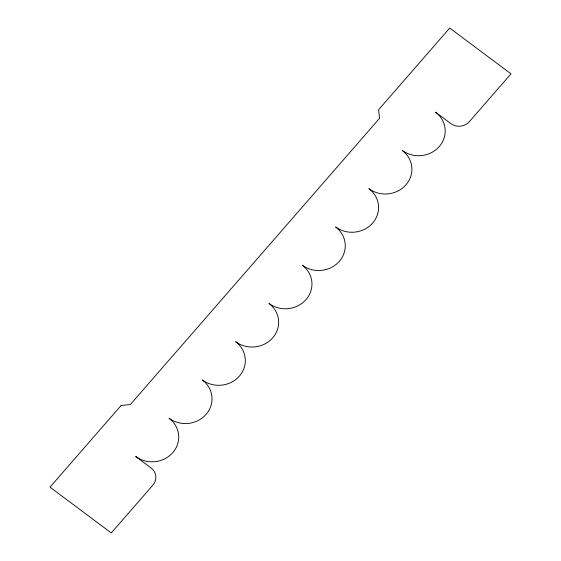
<?xml version="1.0" encoding="UTF-8"?>
<svg xmlns="http://www.w3.org/2000/svg" width="561" height="561" viewBox="0 0 561 561"><rect width="100%" height="100%" fill="white"/><g stroke="black" fill="none" stroke-linecap="round" stroke-linejoin="round"><path stroke-width="0.84" d="M121.106 405.491L49.999 487.165L111.274 532.95L152.915 485.125A13.184 12.23 -4.1 0 0 151.028 467.93L135.713 456.486A26.367 24.46 -4.1 0 0 172.788 452.615A26.367 24.46 -4.1 0 0 169.022 418.226A26.367 24.46 -4.1 0 0 206.097 414.355A26.367 24.46 -4.1 0 0 202.332 379.965A26.367 24.46 -4.1 0 0 239.414 376.094A26.367 24.46 -4.1 0 0 235.641 341.705A26.367 24.46 -4.1 0 0 272.723 337.834A26.367 24.46 -4.1 0 0 268.95 303.445A26.367 24.46 -4.1 0 0 306.033 299.574A26.367 24.46 -4.1 0 0 302.26 265.185A26.367 24.46 -4.1 0 0 339.342 261.314A26.367 24.46 -4.1 0 0 335.569 226.925A26.367 24.46 -4.1 0 0 372.651 223.061A26.367 24.46 -4.1 0 0 368.879 188.664A26.367 24.46 -4.1 0 0 405.961 184.8A26.367 24.46 -4.1 0 0 402.195 150.404A26.367 24.46 -4.1 0 0 439.27 146.54A26.367 24.46 -4.1 0 0 435.504 112.144L450.82 123.595A13.184 12.23 -4.1 0 0 469.361 121.66L511.001 73.835L449.726 28.05L378.619 109.725L379.559 118.322L130.376 404.523L121.106 405.491"/></g></svg>
